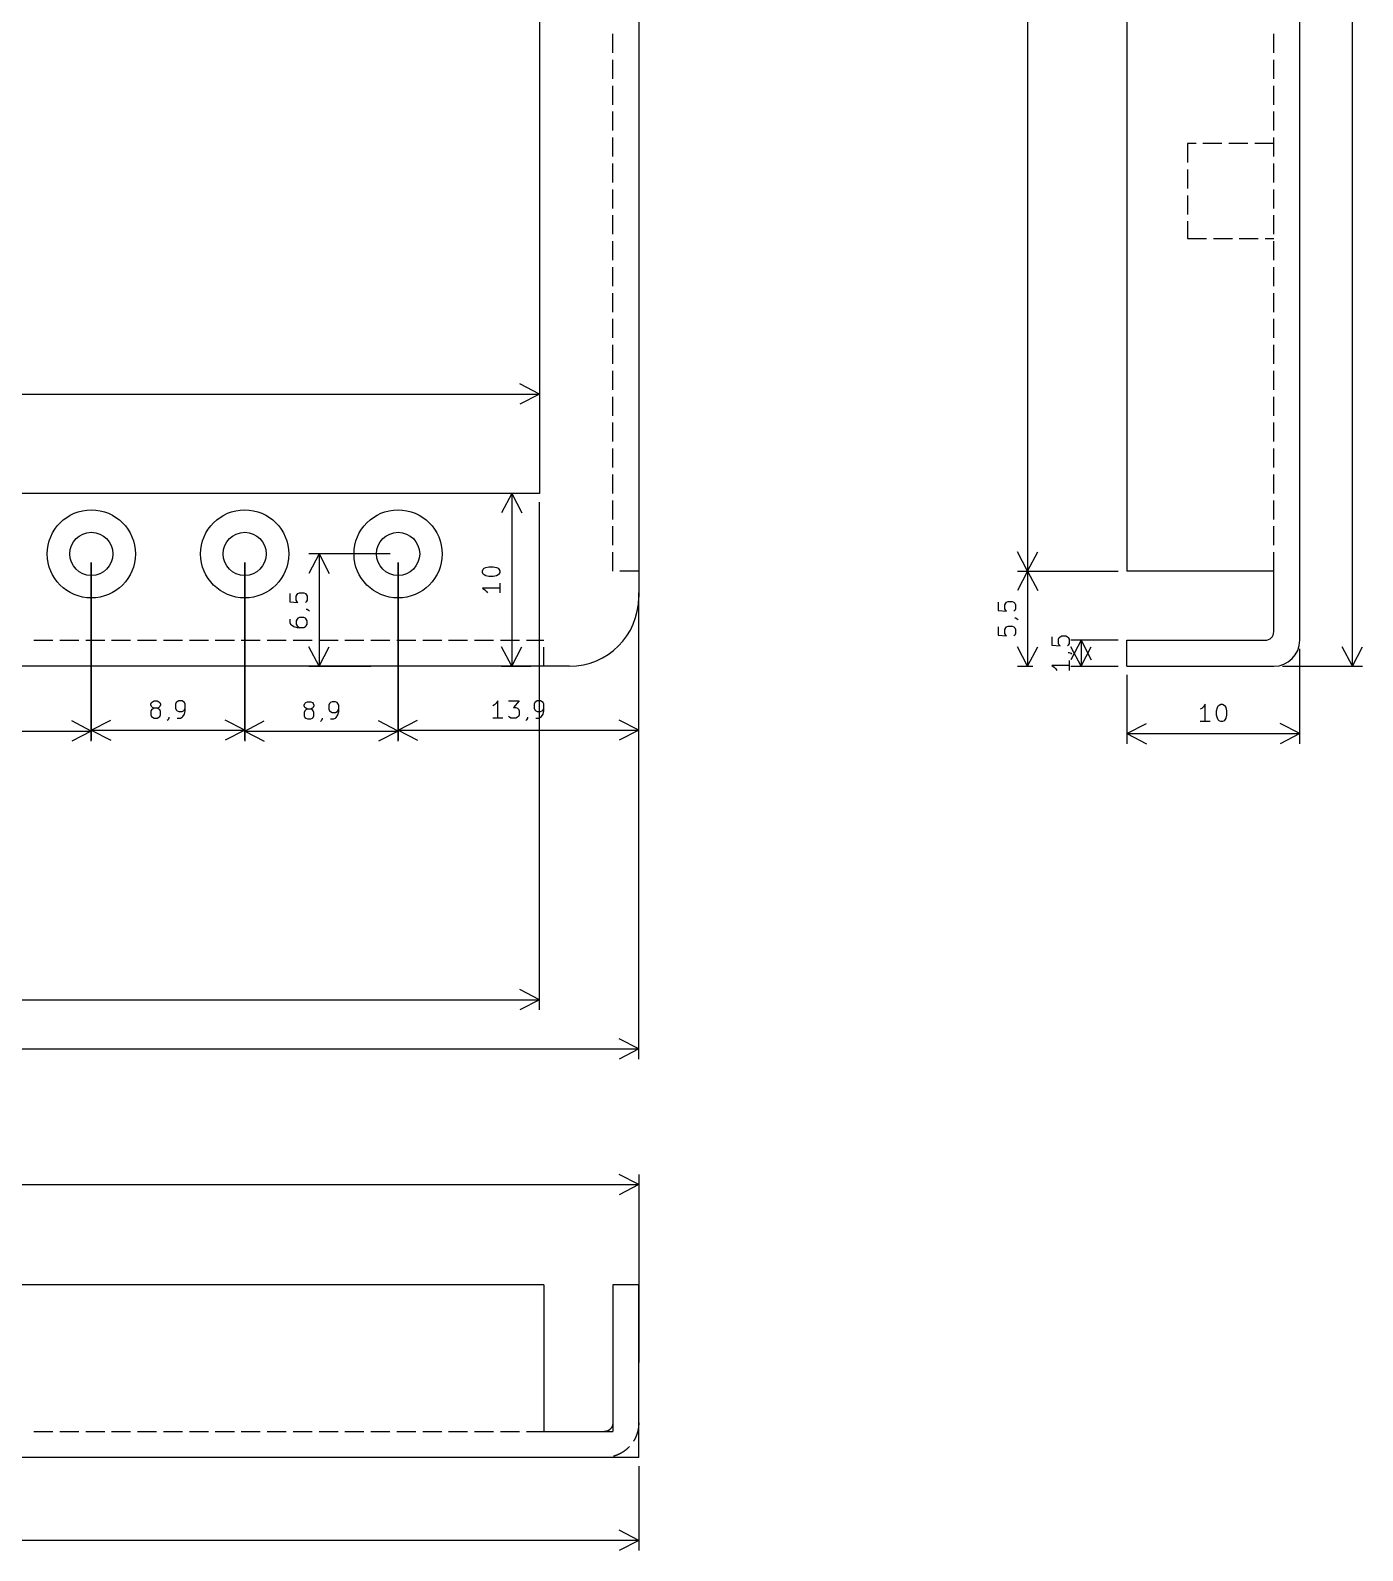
# Model space of a CAD drawing. Extents: x 111 to 500, y -217 to 4.
# Drawn here: x 388.1 to 465.2, y -217.5 to -129.5 of the extents above; entities that cross this region are included whole.
import ezdxf

# ---------------------------------------------------------------- set-up
doc = ezdxf.new("R2010")
doc.units = 0
doc.layers.add('BLACK', color=7, linetype='CONTINUOUS')

msp = doc.modelspace()

# ---------------------------------------------------------------- linework, layer by layer
at = {"layer": 'BLACK', "linetype": 'CONTINUOUS'}
for p, q in [((464.6, -166.3), (464.6, -48.3)), ((461.55, -164.8), (461.55, -49.8)), ((423.3, -52.3), (423.3, -162.3)), ((445.8, -53.8), (445.8, -160.8)), ((451.55, -53.8), (451.55, -160.8)), ((417.55, -58.3), (417.55, -156.3)), ((421.8, -130.8), (421.8, -129.7)), ((460.05, -130.8), (460.05, -129.7)), ((421.8, -132.3), (421.8, -131.2)), ((460.05, -132.3), (460.05, -131.2)), ((421.8, -133.8), (421.8, -132.7)), ((460.05, -133.8), (460.05, -132.7)), ((421.8, -135.3), (421.8, -134.2)), ((460.05, -135.3), (460.05, -134.2)), ((421.8, -136.8), (421.8, -135.7)), ((455.05, -136.05), (455.05, -137.15)), ((455.55, -136.05), (455.05, -136.05)), ((457.05, -136.05), (455.95, -136.05)), ((458.55, -136.05), (457.45, -136.05)), ((460.05, -136.05), (458.95, -136.05)), ((460.05, -136.8), (460.05, -135.7)), ((421.8, -138.3), (421.8, -137.2)), ((460.05, -138.3), (460.05, -137.2)), ((455.05, -137.55), (455.05, -138.65)), ((421.8, -139.8), (421.8, -138.7)), ((460.05, -139.8), (460.05, -138.7)), ((455.05, -139.05), (455.05, -140.15)), ((421.8, -141.3), (421.8, -140.2)), ((455.05, -140.55), (455.05, -141.55)), ((460.05, -141.3), (460.05, -140.2)), ((455.05, -141.55), (456.15, -141.55)), ((456.55, -141.55), (457.65, -141.55)), ((458.05, -141.55), (459.15, -141.55)), ((459.55, -141.55), (460.05, -141.55)), ((421.8, -142.8), (421.8, -141.7)), ((460.05, -142.8), (460.05, -141.7)), ((421.8, -144.3), (421.8, -143.2)), ((460.05, -144.3), (460.05, -143.2)), ((421.8, -145.8), (421.8, -144.7)), ((460.05, -145.8), (460.05, -144.7)), ((421.8, -147.3), (421.8, -146.2)), ((460.05, -147.3), (460.05, -146.2)), ((421.8, -148.8), (421.8, -147.7)), ((460.05, -148.8), (460.05, -147.7)), ((421.8, -150.3), (421.8, -149.2)), ((460.05, -150.3), (460.05, -149.2)), ((417.55, -150.55), (416.423496, -149.963579)), ((417.55, -149.96358), (417.55, -155.8)), ((312.55, -150.55), (417.55, -150.55)), ((417.55, -150.55), (416.423496, -151.136421)), ((421.8, -151.8), (421.8, -150.7)), ((460.05, -151.8), (460.05, -150.7)), ((421.8, -153.3), (421.8, -152.2)), ((460.05, -153.3), (460.05, -152.2)), ((421.8, -154.8), (421.8, -153.7)), ((460.05, -154.8), (460.05, -153.7)), ((421.8, -156.3), (421.8, -155.2)), ((460.05, -156.3), (460.05, -155.2)), ((417.55, -156.3), (312.55, -156.3)), ((415.95, -156.3), (415.363579, -157.426504)), ((417.05, -156.3), (415.36358, -156.3)), ((415.95, -156.3), (415.95, -166.3)), ((415.95, -156.3), (416.536421, -157.426504)), ((417.55, -186.18642), (417.55, -156.8)), ((421.8, -157.8), (421.8, -156.7)), ((460.05, -157.8), (460.05, -156.7)), ((421.8, -159.3), (421.8, -158.2)), ((460.05, -159.3), (460.05, -158.2)), ((404.8, -159.8), (404.213579, -160.926504)), ((408.925, -159.8), (404.21358, -159.8)), ((404.8, -159.8), (404.8, -166.3)), ((404.8, -159.8), (405.386421, -160.926504)), ((421.8, -160.8), (421.8, -159.7)), ((445.8, -160.8), (445.213579, -159.673496)), ((445.8, -160.8), (446.386421, -159.673496)), ((460.05, -160.8), (460.05, -159.7)), ((391.625, -170.63642), (391.625, -160.3)), ((391.625, -160.3), (391.625, -170.58642)), ((400.5, -160.3), (400.5, -170.63642)), ((400.5, -170.58642), (400.5, -160.3)), ((409.375, -170.63642), (409.375, -160.3)), ((409.375, -160.3), (409.375, -170.58642)), ((414.254819, -160.77619), (414.302438, -160.680952)), ((414.254819, -160.871428), (414.254819, -160.77619)), ((414.302438, -160.966666), (414.254819, -160.871428)), ((414.302438, -160.680952), (414.350057, -160.633333)), ((414.350057, -161.014285), (414.302438, -160.966666)), ((414.350057, -160.633333), (414.445295, -160.585714)), ((414.445295, -161.061904), (414.350057, -161.014285)), ((414.445295, -160.585714), (414.635771, -160.538095)), ((414.635771, -160.538095), (414.873866, -160.538095)), ((414.873866, -160.538095), (415.064342, -160.585714)), ((415.064342, -160.585714), (415.15958, -160.633333)), ((415.15958, -161.014285), (415.064342, -161.061904)), ((415.15958, -160.633333), (415.2072, -160.680952)), ((415.2072, -160.966666), (415.15958, -161.014285)), ((415.2072, -160.680952), (415.254819, -160.77619)), ((415.254819, -160.871428), (415.2072, -160.966666)), ((415.254819, -160.77619), (415.254819, -160.871428)), ((423.3, -160.8), (422.2, -160.8)), ((445.8, -160.8), (445.213579, -161.926504)), ((445.21358, -160.8), (451.05, -160.8)), ((445.8, -160.8), (445.8, -166.3)), ((445.8, -160.8), (446.386421, -161.926504)), ((460.05, -160.8), (451.55, -160.8)), ((460.05, -164.3), (460.05, -160.8)), ((415.254819, -161.77619), (414.254819, -161.77619)), ((414.254819, -161.77619), (414.397676, -161.871428)), ((414.397676, -161.871428), (414.492914, -161.966666)), ((414.635771, -161.109523), (414.445295, -161.061904)), ((414.873866, -161.109523), (414.635771, -161.109523)), ((415.064342, -161.061904), (414.873866, -161.109523)), ((415.254819, -161.490476), (415.254819, -162.061904)), ((403.104819, -162.097619), (403.104819, -162.573809)), ((403.104819, -162.573809), (403.581009, -162.621428)), ((403.485771, -162.240476), (403.53339, -162.145238)), ((403.485771, -162.478571), (403.485771, -162.240476)), ((403.53339, -162.573809), (403.485771, -162.478571)), ((403.53339, -162.145238), (403.581009, -162.097619)), ((403.581009, -162.621428), (403.53339, -162.573809)), ((403.581009, -162.097619), (403.676247, -162.05)), ((403.676247, -162.05), (403.914342, -162.05)), ((403.914342, -162.05), (404.00958, -162.097619)), ((404.00958, -162.097619), (404.0572, -162.145238)), ((404.0572, -162.573809), (404.00958, -162.621428)), ((404.0572, -162.145238), (404.104819, -162.240476)), ((404.104819, -162.478571), (404.0572, -162.573809)), ((404.104819, -162.240476), (404.104819, -162.478571)), ((414.492914, -161.966666), (414.540533, -162.061904)), ((423.3, -170.58642), (423.3, -162.05)), ((444.104819, -162.597619), (444.104819, -163.073809)), ((444.485771, -162.740476), (444.53339, -162.645238)), ((444.485771, -162.978571), (444.485771, -162.740476)), ((444.53339, -162.645238), (444.581009, -162.597619)), ((444.581009, -162.597619), (444.676247, -162.55)), ((444.676247, -162.55), (444.914342, -162.55)), ((444.914342, -162.55), (445.00958, -162.597619)), ((445.00958, -162.597619), (445.0572, -162.645238)), ((445.0572, -162.645238), (445.104819, -162.740476)), ((445.104819, -162.740476), (445.104819, -162.978571)), ((403.104819, -163.573809), (403.104819, -163.764285)), ((403.53339, -163.573809), (403.485771, -163.669047)), ((403.581009, -163.52619), (403.53339, -163.573809)), ((403.676247, -163.478571), (403.581009, -163.52619)), ((403.914342, -163.478571), (403.676247, -163.478571)), ((404.00958, -163.52619), (403.914342, -163.478571)), ((404.0572, -163.573809), (404.00958, -163.52619)), ((404.0572, -163.00238), (404.104819, -163.00238)), ((404.104819, -163.669047), (404.0572, -163.573809)), ((404.104819, -163.00238), (404.200057, -163.049999)), ((404.200057, -163.049999), (404.247676, -163.097618)), ((423.3, -189.03642), (423.3, -162.8)), ((444.104819, -163.073809), (444.581009, -163.121428)), ((444.53339, -163.073809), (444.485771, -162.978571)), ((444.581009, -163.121428), (444.53339, -163.073809)), ((445.0572, -163.073809), (445.00958, -163.121428)), ((445.104819, -162.978571), (445.0572, -163.073809)), ((445.0572, -163.50238), (445.104819, -163.50238)), ((445.104819, -163.50238), (445.200057, -163.549999)), ((445.200057, -163.549999), (445.247676, -163.597618)), ((403.104819, -163.764285), (403.152438, -163.859523)), ((403.152438, -163.859523), (403.200057, -163.907142)), ((403.200057, -163.907142), (403.342914, -164.00238)), ((403.342914, -164.00238), (403.53339, -164.049999)), ((403.485771, -163.669047), (403.485771, -163.859523)), ((403.485771, -163.859523), (403.53339, -163.954761)), ((403.53339, -163.954761), (403.581009, -164.00238)), ((403.53339, -164.049999), (403.914342, -164.049999)), ((403.581009, -164.00238), (403.676247, -164.049999)), ((403.914342, -164.049999), (404.00958, -164.00238)), ((404.00958, -164.00238), (404.0572, -163.954761)), ((404.0572, -163.954761), (404.104819, -163.859523)), ((404.104819, -163.859523), (404.104819, -163.669047)), ((444.104819, -164.02619), (444.104819, -164.50238)), ((444.104819, -164.50238), (444.581009, -164.549999)), ((444.485771, -164.169047), (444.53339, -164.073809)), ((444.485771, -164.407142), (444.485771, -164.169047)), ((444.53339, -164.50238), (444.485771, -164.407142)), ((444.53339, -164.073809), (444.581009, -164.02619)), ((444.581009, -164.549999), (444.53339, -164.50238)), ((444.581009, -164.02619), (444.676247, -163.978571)), ((444.676247, -163.978571), (444.914342, -163.978571)), ((444.914342, -163.978571), (445.00958, -164.02619)), ((445.00958, -164.02619), (445.0572, -164.073809)), ((445.0572, -164.50238), (445.00958, -164.549999)), ((445.0572, -164.073809), (445.104819, -164.169047)), ((445.104819, -164.407142), (445.0572, -164.50238)), ((445.104819, -164.169047), (445.104819, -164.407142)), ((388.3, -164.8), (389.4, -164.8)), ((389.8, -164.8), (390.9, -164.8)), ((391.3, -164.8), (392.4, -164.8)), ((392.8, -164.8), (393.9, -164.8)), ((394.3, -164.8), (395.4, -164.8)), ((395.8, -164.8), (396.9, -164.8)), ((397.3, -164.8), (398.4, -164.8)), ((398.8, -164.8), (399.9, -164.8)), ((400.3, -164.8), (401.4, -164.8)), ((401.8, -164.8), (402.9, -164.8)), ((403.3, -164.8), (404.4, -164.8)), ((404.8, -166.3), (404.213579, -165.173496)), ((404.8, -164.8), (405.9, -164.8)), ((404.8, -166.3), (405.386421, -165.173496)), ((406.3, -164.8), (407.4, -164.8)), ((407.8, -164.8), (408.9, -164.8)), ((409.3, -164.8), (410.4, -164.8)), ((410.8, -164.8), (411.9, -164.8)), ((412.3, -164.8), (413.4, -164.8)), ((413.8, -164.8), (414.9, -164.8)), ((415.3, -164.8), (416.4, -164.8)), ((415.95, -166.3), (415.363579, -165.173496)), ((415.95, -166.3), (416.536421, -165.173496)), ((416.8, -164.8), (417.8, -164.8)), ((417.8, -166.3), (417.8, -165.2)), ((445.8, -166.3), (445.213579, -165.173496)), ((445.8, -166.3), (446.386421, -165.173496)), ((447.204819, -164.597619), (447.204819, -165.073809)), ((447.204819, -165.073809), (447.681009, -165.121428)), ((447.585771, -164.740476), (447.63339, -164.645238)), ((447.585771, -164.978571), (447.585771, -164.740476)), ((447.63339, -165.073809), (447.585771, -164.978571)), ((447.63339, -164.645238), (447.681009, -164.597619)), ((447.681009, -165.121428), (447.63339, -165.073809)), ((447.681009, -164.597619), (447.776247, -164.55)), ((447.776247, -164.55), (448.014342, -164.55)), ((448.014342, -164.55), (448.10958, -164.597619)), ((448.10958, -164.597619), (448.1572, -164.645238)), ((448.1572, -165.073809), (448.10958, -165.121428)), ((448.1572, -164.645238), (448.204819, -164.740476)), ((448.204819, -164.978571), (448.1572, -165.073809)), ((448.204819, -164.740476), (448.204819, -164.978571)), ((448.9, -164.8), (448.313579, -165.926504)), ((448.9, -166.3), (448.313579, -165.173496)), ((451.05, -164.8), (448.31358, -164.8)), ((448.9, -164.8), (448.9, -166.3)), ((448.9, -164.8), (449.486421, -165.926504)), ((448.9, -166.3), (449.486421, -165.173496)), ((451.55, -166.3), (451.55, -164.8)), ((451.55, -164.8), (459.55, -164.8)), ((461.55, -170.78642), (461.55, -165.3)), ((464.6, -166.3), (464.013579, -165.173496)), ((464.6, -166.3), (465.186421, -165.173496)), ((448.204819, -166.264285), (447.204819, -166.264285)), ((447.204819, -166.264285), (447.347676, -166.359523)), ((448.1572, -165.50238), (448.204819, -165.50238)), ((448.204819, -165.50238), (448.300057, -165.549999)), ((448.204819, -165.978571), (448.204819, -166.549999)), ((448.300057, -165.549999), (448.347676, -165.597618)), ((419.3, -166.3), (175.3, -166.3)), ((404.21358, -166.3), (407.8, -166.3)), ((415.36358, -166.3), (417.05, -166.3)), ((445.21358, -166.3), (446.1, -166.3)), ((447.347676, -166.359523), (447.442914, -166.454761)), ((447.442914, -166.454761), (447.490533, -166.549999)), ((448.31358, -166.3), (451.05, -166.3)), ((451.55, -166.3), (460.05, -166.3)), ((451.55, -166.8), (451.55, -170.78642)), ((460.55, -166.3), (465.18642, -166.3)), ((395.0625, -168.495295), (395.110119, -168.400057)), ((395.0625, -168.542914), (395.0625, -168.495295)), ((395.110119, -168.638152), (395.0625, -168.542914)), ((395.110119, -168.828628), (395.0625, -168.923866)), ((395.0625, -168.923866), (395.0625, -169.114342)), ((395.110119, -168.400057), (395.157738, -168.352438)), ((395.157738, -168.685771), (395.110119, -168.638152)), ((395.157738, -168.781009), (395.110119, -168.828628)), ((395.157738, -168.352438), (395.252976, -168.304819)), ((395.252976, -168.73339), (395.157738, -168.685771)), ((395.252976, -168.73339), (395.157738, -168.781009)), ((395.252976, -168.304819), (395.443452, -168.304819)), ((395.443452, -168.73339), (395.252976, -168.73339)), ((395.443452, -168.304819), (395.53869, -168.352438)), ((395.53869, -168.685771), (395.443452, -168.73339)), ((395.53869, -168.781009), (395.443452, -168.73339)), ((395.53869, -168.352438), (395.586309, -168.400057)), ((395.586309, -168.638152), (395.53869, -168.685771)), ((395.586309, -168.828628), (395.53869, -168.781009)), ((395.586309, -168.400057), (395.633928, -168.495295)), ((395.633928, -168.542914), (395.586309, -168.638152)), ((395.633928, -168.923866), (395.586309, -168.828628)), ((395.633928, -168.495295), (395.633928, -168.542914)), ((395.633928, -169.114342), (395.633928, -168.923866)), ((396.53869, -168.400057), (396.491071, -168.495295)), ((396.491071, -168.495295), (396.491071, -168.73339)), ((396.491071, -168.73339), (396.53869, -168.828628)), ((396.586309, -168.352438), (396.53869, -168.400057)), ((396.53869, -168.828628), (396.586309, -168.876247)), ((396.681547, -168.304819), (396.586309, -168.352438)), ((396.586309, -168.876247), (396.681547, -168.923866)), ((396.872023, -168.304819), (396.681547, -168.304819)), ((396.681547, -168.923866), (396.872023, -168.923866)), ((396.967261, -168.352438), (396.872023, -168.304819)), ((396.872023, -168.923866), (396.967261, -168.876247)), ((397.01488, -168.400057), (396.967261, -168.352438)), ((396.967261, -168.876247), (397.01488, -168.828628)), ((397.062499, -168.495295), (397.01488, -168.400057)), ((397.01488, -168.828628), (397.062499, -168.73339)), ((397.01488, -169.066723), (397.062499, -168.876247)), ((397.062499, -168.876247), (397.062499, -168.495295)), ((403.9375, -168.545295), (403.985119, -168.450057)), ((403.9375, -168.592914), (403.9375, -168.545295)), ((403.985119, -168.688152), (403.9375, -168.592914)), ((403.985119, -168.878628), (403.9375, -168.973866)), ((403.985119, -168.450057), (404.032738, -168.402438)), ((404.032738, -168.735771), (403.985119, -168.688152)), ((404.032738, -168.831009), (403.985119, -168.878628)), ((404.032738, -168.402438), (404.127976, -168.354819)), ((404.127976, -168.78339), (404.032738, -168.735771)), ((404.127976, -168.78339), (404.032738, -168.831009)), ((404.127976, -168.354819), (404.318452, -168.354819)), ((404.318452, -168.78339), (404.127976, -168.78339)), ((404.318452, -168.354819), (404.41369, -168.402438)), ((404.41369, -168.735771), (404.318452, -168.78339)), ((404.41369, -168.831009), (404.318452, -168.78339)), ((404.41369, -168.402438), (404.461309, -168.450057)), ((404.461309, -168.688152), (404.41369, -168.735771)), ((404.461309, -168.878628), (404.41369, -168.831009)), ((404.461309, -168.450057), (404.508928, -168.545295)), ((404.508928, -168.592914), (404.461309, -168.688152)), ((404.508928, -168.973866), (404.461309, -168.878628)), ((404.508928, -168.545295), (404.508928, -168.592914)), ((405.41369, -168.450057), (405.366071, -168.545295)), ((405.366071, -168.545295), (405.366071, -168.78339)), ((405.366071, -168.78339), (405.41369, -168.878628)), ((405.461309, -168.402438), (405.41369, -168.450057)), ((405.41369, -168.878628), (405.461309, -168.926247)), ((405.556547, -168.354819), (405.461309, -168.402438)), ((405.461309, -168.926247), (405.556547, -168.973866)), ((405.747023, -168.354819), (405.556547, -168.354819)), ((405.842261, -168.402438), (405.747023, -168.354819)), ((405.747023, -168.973866), (405.842261, -168.926247)), ((405.88988, -168.450057), (405.842261, -168.402438)), ((405.842261, -168.926247), (405.88988, -168.878628)), ((405.937499, -168.545295), (405.88988, -168.450057)), ((405.88988, -168.878628), (405.937499, -168.78339)), ((405.88988, -169.116723), (405.937499, -168.926247)), ((405.937499, -168.926247), (405.937499, -168.545295)), ((414.956548, -168.542914), (414.86131, -168.590533)), ((415.051786, -168.447676), (414.956548, -168.542914)), ((415.147024, -168.304819), (415.051786, -168.447676)), ((415.147024, -169.304819), (415.147024, -168.304819)), ((415.766072, -168.304819), (416.385119, -168.304819)), ((416.385119, -168.304819), (416.051786, -168.685771)), ((416.051786, -168.685771), (416.194643, -168.685771)), ((416.194643, -168.685771), (416.289881, -168.73339)), ((416.289881, -168.73339), (416.3375, -168.781009)), ((416.3375, -168.781009), (416.385119, -168.876247)), ((416.385119, -168.876247), (416.385119, -169.114342)), ((417.289881, -168.400057), (417.242262, -168.495295)), ((417.242262, -168.495295), (417.242262, -168.73339)), ((417.242262, -168.73339), (417.289881, -168.828628)), ((417.3375, -168.352438), (417.289881, -168.400057)), ((417.289881, -168.828628), (417.3375, -168.876247)), ((417.432738, -168.304819), (417.3375, -168.352438)), ((417.3375, -168.876247), (417.432738, -168.923866)), ((417.623214, -168.304819), (417.432738, -168.304819)), ((417.432738, -168.923866), (417.623214, -168.923866)), ((417.718452, -168.352438), (417.623214, -168.304819)), ((417.623214, -168.923866), (417.718452, -168.876247)), ((417.766071, -168.400057), (417.718452, -168.352438)), ((417.718452, -168.876247), (417.766071, -168.828628)), ((417.81369, -168.495295), (417.766071, -168.400057)), ((417.766071, -168.828628), (417.81369, -168.73339)), ((417.766071, -169.066723), (417.81369, -168.876247)), ((417.81369, -168.876247), (417.81369, -168.495295)), ((455.883333, -168.742914), (455.788095, -168.790533)), ((455.978571, -168.647676), (455.883333, -168.742914)), ((456.073809, -168.504819), (455.978571, -168.647676)), ((456.073809, -169.504819), (456.073809, -168.504819)), ((456.740476, -168.885771), (456.788095, -168.695295)), ((456.740476, -169.123866), (456.740476, -168.885771)), ((456.788095, -168.695295), (456.835714, -168.600057)), ((456.835714, -168.600057), (456.883333, -168.552438)), ((456.883333, -168.552438), (456.978571, -168.504819)), ((456.978571, -168.504819), (457.073809, -168.504819)), ((457.073809, -168.504819), (457.169047, -168.552438)), ((457.169047, -168.552438), (457.216666, -168.600057)), ((457.216666, -168.600057), (457.264285, -168.695295)), ((457.264285, -168.695295), (457.311904, -168.885771)), ((457.311904, -168.885771), (457.311904, -169.123866)), ((391.625, -170.05), (390.498496, -169.463579)), ((391.625, -170), (392.751504, -169.413579)), ((395.0625, -169.114342), (395.110119, -169.20958)), ((395.110119, -169.20958), (395.157738, -169.2572)), ((395.157738, -169.2572), (395.252976, -169.304819)), ((395.252976, -169.304819), (395.443452, -169.304819)), ((395.443452, -169.304819), (395.53869, -169.2572)), ((395.53869, -169.2572), (395.586309, -169.20958)), ((395.586309, -169.20958), (395.633928, -169.114342)), ((396.0625, -169.400057), (396.014881, -169.447676)), ((396.110119, -169.304819), (396.0625, -169.400057)), ((396.110119, -169.2572), (396.110119, -169.304819)), ((396.586309, -169.304819), (396.776785, -169.304819)), ((396.776785, -169.304819), (396.872023, -169.2572)), ((396.872023, -169.2572), (396.919642, -169.20958)), ((396.919642, -169.20958), (397.01488, -169.066723)), ((400.5, -170), (399.373496, -169.413579)), ((400.5, -170.05), (401.626504, -169.463579)), ((403.9375, -168.973866), (403.9375, -169.164342)), ((403.9375, -169.164342), (403.985119, -169.25958)), ((403.985119, -169.25958), (404.032738, -169.3072)), ((404.032738, -169.3072), (404.127976, -169.354819)), ((404.127976, -169.354819), (404.318452, -169.354819)), ((404.318452, -169.354819), (404.41369, -169.3072)), ((404.41369, -169.3072), (404.461309, -169.25958)), ((404.461309, -169.25958), (404.508928, -169.164342)), ((404.508928, -169.164342), (404.508928, -168.973866)), ((404.9375, -169.450057), (404.889881, -169.497676)), ((404.985119, -169.354819), (404.9375, -169.450057)), ((404.985119, -169.3072), (404.985119, -169.354819)), ((405.461309, -169.354819), (405.651785, -169.354819)), ((405.556547, -168.973866), (405.747023, -168.973866)), ((405.651785, -169.354819), (405.747023, -169.3072)), ((405.747023, -169.3072), (405.794642, -169.25958)), ((405.794642, -169.25958), (405.88988, -169.116723)), ((409.375, -170.05), (408.248496, -169.463579)), ((409.375, -170), (410.501504, -169.413579)), ((415.432738, -169.304819), (414.86131, -169.304819)), ((415.813691, -169.2572), (415.766072, -169.20958)), ((415.908929, -169.304819), (415.813691, -169.2572)), ((416.194643, -169.304819), (415.908929, -169.304819)), ((416.289881, -169.2572), (416.194643, -169.304819)), ((416.3375, -169.20958), (416.289881, -169.2572)), ((416.385119, -169.114342), (416.3375, -169.20958)), ((416.813691, -169.400057), (416.766072, -169.447676)), ((416.86131, -169.304819), (416.813691, -169.400057)), ((416.86131, -169.2572), (416.86131, -169.304819)), ((417.3375, -169.304819), (417.527976, -169.304819)), ((417.527976, -169.304819), (417.623214, -169.2572)), ((417.623214, -169.2572), (417.670833, -169.20958)), ((417.670833, -169.20958), (417.766071, -169.066723)), ((423.3, -170), (422.173496, -169.413579)), ((451.55, -170.2), (452.676504, -169.613579)), ((456.359523, -169.504819), (455.788095, -169.504819)), ((456.788095, -169.314342), (456.740476, -169.123866)), ((456.835714, -169.40958), (456.788095, -169.314342)), ((456.883333, -169.4572), (456.835714, -169.40958)), ((456.978571, -169.504819), (456.883333, -169.4572)), ((457.073809, -169.504819), (456.978571, -169.504819)), ((457.169047, -169.4572), (457.073809, -169.504819)), ((457.216666, -169.40958), (457.169047, -169.4572)), ((457.264285, -169.314342), (457.216666, -169.40958)), ((457.311904, -169.123866), (457.264285, -169.314342)), ((461.55, -170.2), (460.423496, -169.613579)), ((373.875, -170.05), (391.625, -170.05)), ((391.625, -170.05), (390.498496, -170.636421)), ((391.625, -170), (400.5, -170)), ((391.625, -170), (392.751504, -170.586421)), ((400.5, -170), (399.373496, -170.586421)), ((400.5, -170.05), (409.375, -170.05)), ((400.5, -170.05), (401.626504, -170.636421)), ((409.375, -170.05), (408.248496, -170.636421)), ((409.375, -170), (423.3, -170)), ((409.375, -170), (410.501504, -170.586421)), ((423.3, -170), (422.173496, -170.586421)), ((451.55, -170.2), (461.55, -170.2)), ((451.55, -170.2), (452.676504, -170.786421)), ((461.55, -170.2), (460.423496, -170.786421)), ((171.3, -185.6), (417.55, -185.6)), ((417.55, -185.6), (416.423496, -185.013579)), ((417.55, -185.6), (416.423496, -186.186421)), ((423.3, -188.45), (422.173496, -187.863579)), ((171.3, -188.45), (423.3, -188.45)), ((423.3, -188.45), (422.173496, -189.036421)), ((423.3, -196.3), (422.173496, -195.713579)), ((423.3, -195.71358), (423.3, -206.6)), ((297.3, -196.3), (423.3, -196.3)), ((423.3, -196.3), (422.173496, -196.886421)), ((417.8, -202.1), (176.8, -202.1)), ((417.8, -202.1), (417.8, -210.6)), ((423.3, -202.1), (421.8, -202.1)), ((421.8, -202.1), (421.8, -210.6)), ((423.3, -212.1), (423.3, -202.1)), ((421.763547, -210.287333), (421.761894, -210.291372)), ((421.765165, -210.28328), (421.763547, -210.287333)), ((421.766748, -210.279213), (421.765165, -210.28328)), ((421.768295, -210.275132), (421.766748, -210.279213)), ((421.769806, -210.271038), (421.768295, -210.275132)), ((421.771282, -210.266931), (421.769806, -210.271038)), ((421.772721, -210.262811), (421.771282, -210.266931)), ((421.774125, -210.258679), (421.772721, -210.262811)), ((421.775492, -210.254535), (421.774125, -210.258679)), ((421.776824, -210.250378), (421.775492, -210.254535)), ((421.778119, -210.246211), (421.776824, -210.250378)), ((421.779377, -210.242032), (421.778119, -210.246211)), ((421.780599, -210.237842), (421.779377, -210.242032)), ((421.781785, -210.233642), (421.780599, -210.237842)), ((421.782934, -210.229432), (421.781785, -210.233642)), ((421.784046, -210.225212), (421.782934, -210.229432)), ((421.785121, -210.220982), (421.784046, -210.225212)), ((421.786159, -210.216743), (421.785121, -210.220982)), ((421.78716, -210.212495), (421.786159, -210.216743)), ((421.788124, -210.208239), (421.78716, -210.212495)), ((421.789051, -210.203974), (421.788124, -210.208239)), ((421.78994, -210.199702), (421.789051, -210.203974)), ((421.790793, -210.195422), (421.78994, -210.199702)), ((421.791608, -210.191134), (421.790793, -210.195422)), ((421.792385, -210.18684), (421.791608, -210.191134)), ((421.793125, -210.182539), (421.792385, -210.18684)), ((421.793827, -210.178232), (421.793125, -210.182539)), ((421.794492, -210.173918), (421.793827, -210.178232)), ((421.795119, -210.169599), (421.794492, -210.173918)), ((421.795709, -210.165275), (421.795119, -210.169599)), ((421.79626, -210.160946), (421.795709, -210.165275)), ((421.796774, -210.156612), (421.79626, -210.160946)), ((421.79725, -210.152274), (421.796774, -210.156612)), ((421.797688, -210.147932), (421.79725, -210.152274)), ((421.798088, -210.143586), (421.797688, -210.147932)), ((421.798451, -210.139237), (421.798088, -210.143586)), ((421.798775, -210.134885), (421.798451, -210.139237)), ((421.799061, -210.13053), (421.798775, -210.134885)), ((421.799309, -210.126173), (421.799061, -210.13053)), ((421.79952, -210.121814), (421.799309, -210.126173)), ((421.799692, -210.117453), (421.79952, -210.121814)), ((421.799826, -210.113091), (421.799692, -210.117453)), ((421.799922, -210.108728), (421.799826, -210.113091)), ((421.79998, -210.104364), (421.799922, -210.108728)), ((421.8, -210.1), (421.79998, -210.104364)), ((423.292398, -210.274303), (423.290802, -210.291682)), ((423.293843, -210.256911), (423.292398, -210.274303)), ((423.295135, -210.239506), (423.293843, -210.256911)), ((423.296276, -210.222091), (423.295135, -210.239506)), ((423.297264, -210.204667), (423.296276, -210.222091)), ((423.298101, -210.187235), (423.297264, -210.204667)), ((423.298785, -210.169796), (423.298101, -210.187235)), ((423.299317, -210.152351), (423.298785, -210.169796)), ((423.299697, -210.134903), (423.299317, -210.152351)), ((423.299925, -210.117452), (423.299697, -210.134903)), ((423.3, -210.1), (423.299925, -210.117452)), ((388.3, -210.6), (389.4, -210.6)), ((389.8, -210.6), (390.9, -210.6)), ((391.3, -210.6), (392.4, -210.6)), ((392.8, -210.6), (393.9, -210.6)), ((394.3, -210.6), (395.4, -210.6)), ((395.8, -210.6), (396.9, -210.6)), ((397.3, -210.6), (398.4, -210.6)), ((398.8, -210.6), (399.9, -210.6)), ((400.3, -210.6), (401.4, -210.6)), ((401.8, -210.6), (402.9, -210.6)), ((403.3, -210.6), (404.4, -210.6)), ((404.8, -210.6), (405.9, -210.6)), ((406.3, -210.6), (407.4, -210.6)), ((407.8, -210.6), (408.9, -210.6)), ((409.3, -210.6), (410.4, -210.6)), ((410.8, -210.6), (411.9, -210.6)), ((412.3, -210.6), (413.4, -210.6)), ((413.8, -210.6), (414.9, -210.6)), ((415.3, -210.6), (416.4, -210.6)), ((416.8, -210.6), (417.8, -210.6)), ((417.8, -210.6), (421.8, -210.6)), ((421.304164, -210.599982), (421.3, -210.6)), ((421.308528, -210.599926), (421.304164, -210.599982)), ((421.312891, -210.599831), (421.308528, -210.599926)), ((421.317253, -210.599699), (421.312891, -210.599831)), ((421.321614, -210.599528), (421.317253, -210.599699)), ((421.325973, -210.59932), (421.321614, -210.599528)), ((421.330331, -210.599073), (421.325973, -210.59932)), ((421.334685, -210.598789), (421.330331, -210.599073)), ((421.339038, -210.598466), (421.334685, -210.598789)), ((421.343387, -210.598106), (421.339038, -210.598466)), ((421.347733, -210.597707), (421.343387, -210.598106)), ((421.352075, -210.597271), (421.347733, -210.597707)), ((421.356414, -210.596797), (421.352075, -210.597271)), ((421.360748, -210.596285), (421.356414, -210.596797)), ((421.365077, -210.595735), (421.360748, -210.596285)), ((421.369401, -210.595147), (421.365077, -210.595735)), ((421.373721, -210.594522), (421.369401, -210.595147)), ((421.378034, -210.593859), (421.373721, -210.594522)), ((421.382342, -210.593158), (421.378034, -210.593859)), ((421.386643, -210.59242), (421.382342, -210.593158)), ((421.390938, -210.591644), (421.386643, -210.59242)), ((421.395225, -210.590831), (421.390938, -210.591644)), ((421.399506, -210.58998), (421.395225, -210.590831)), ((421.403779, -210.589092), (421.399506, -210.58998)), ((421.408044, -210.588167), (421.403779, -210.589092)), ((421.412301, -210.587205), (421.408044, -210.588167)), ((421.416549, -210.586206), (421.412301, -210.587205)), ((421.420788, -210.585169), (421.416549, -210.586206)), ((421.425018, -210.584096), (421.420788, -210.585169)), ((421.429239, -210.582985), (421.425018, -210.584096)), ((421.43345, -210.581838), (421.429239, -210.582985)), ((421.43765, -210.580655), (421.43345, -210.581838)), ((421.44184, -210.579434), (421.43765, -210.580655)), ((421.446019, -210.578177), (421.44184, -210.579434)), ((421.450188, -210.576884), (421.446019, -210.578177)), ((421.454344, -210.575554), (421.450188, -210.576884)), ((421.458489, -210.574188), (421.454344, -210.575554)), ((421.462622, -210.572786), (421.458489, -210.574188)), ((421.466743, -210.571348), (421.462622, -210.572786)), ((421.47085, -210.569874), (421.466743, -210.571348)), ((421.474945, -210.568365), (421.47085, -210.569874)), ((421.479026, -210.566819), (421.474945, -210.568365)), ((421.483094, -210.565238), (421.479026, -210.566819)), ((421.487148, -210.563622), (421.483094, -210.565238)), ((421.491188, -210.56197), (421.487148, -210.563622)), ((421.495213, -210.560284), (421.491188, -210.56197)), ((421.499223, -210.558562), (421.495213, -210.560284)), ((421.503218, -210.556805), (421.499223, -210.558562)), ((421.507197, -210.555013), (421.503218, -210.556805)), ((421.511161, -210.553187), (421.507197, -210.555013)), ((421.515108, -210.551326), (421.511161, -210.553187)), ((421.51904, -210.549431), (421.515108, -210.551326)), ((421.522954, -210.547501), (421.51904, -210.549431)), ((421.526852, -210.545538), (421.522954, -210.547501)), ((421.530732, -210.54354), (421.526852, -210.545538)), ((421.534594, -210.541509), (421.530732, -210.54354)), ((421.538439, -210.539444), (421.534594, -210.541509)), ((421.542266, -210.537346), (421.538439, -210.539444)), ((421.546074, -210.535214), (421.542266, -210.537346)), ((421.549863, -210.533049), (421.546074, -210.535214)), ((421.553634, -210.530851), (421.549863, -210.533049)), ((421.557385, -210.528621), (421.553634, -210.530851)), ((421.561116, -210.526358), (421.557385, -210.528621)), ((421.564828, -210.524062), (421.561116, -210.526358)), ((421.568519, -210.521734), (421.564828, -210.524062)), ((421.57219, -210.519374), (421.568519, -210.521734)), ((421.57584, -210.516981), (421.57219, -210.519374)), ((421.579469, -210.514558), (421.57584, -210.516981)), ((421.583077, -210.512102), (421.579469, -210.514558)), ((421.586664, -210.509615), (421.583077, -210.512102)), ((421.590228, -210.507097), (421.586664, -210.509615)), ((421.593771, -210.504548), (421.590228, -210.507097)), ((421.59729, -210.501968), (421.593771, -210.504548)), ((421.600788, -210.499358), (421.59729, -210.501968)), ((421.604262, -210.496717), (421.600788, -210.499358)), ((421.607714, -210.494046), (421.604262, -210.496717)), ((421.611141, -210.491345), (421.607714, -210.494046)), ((421.614545, -210.488614), (421.611141, -210.491345)), ((421.617926, -210.485853), (421.614545, -210.488614)), ((421.621281, -210.483063), (421.617926, -210.485853)), ((421.624613, -210.480244), (421.621281, -210.483063)), ((421.62792, -210.477396), (421.624613, -210.480244)), ((421.631201, -210.474519), (421.62792, -210.477396)), ((421.634458, -210.471614), (421.631201, -210.474519)), ((421.637689, -210.46868), (421.634458, -210.471614)), ((421.640894, -210.465718), (421.637689, -210.46868)), ((421.644074, -210.462729), (421.640894, -210.465718)), ((421.647227, -210.459711), (421.644074, -210.462729)), ((421.650353, -210.456667), (421.647227, -210.459711)), ((421.653453, -210.453595), (421.650353, -210.456667)), ((421.656526, -210.450496), (421.653453, -210.453595)), ((421.659572, -210.447371), (421.656526, -210.450496)), ((421.662591, -210.444219), (421.659572, -210.447371)), ((421.665582, -210.441041), (421.662591, -210.444219)), ((421.668545, -210.437836), (421.665582, -210.441041)), ((421.67148, -210.434607), (421.668545, -210.437836)), ((421.674386, -210.431351), (421.67148, -210.434607)), ((421.677265, -210.428071), (421.674386, -210.431351)), ((421.680114, -210.424765), (421.677265, -210.428071)), ((421.682935, -210.421435), (421.680114, -210.424765)), ((421.685726, -210.41808), (421.682935, -210.421435)), ((421.688488, -210.414701), (421.685726, -210.41808)), ((421.69122, -210.411298), (421.688488, -210.414701)), ((421.693923, -210.407871), (421.69122, -210.411298)), ((421.696595, -210.404421), (421.693923, -210.407871)), ((421.699237, -210.400948), (421.696595, -210.404421)), ((421.701849, -210.397451), (421.699237, -210.400948)), ((421.704431, -210.393932), (421.701849, -210.397451)), ((421.706981, -210.390391), (421.704431, -210.393932)), ((421.709501, -210.386827), (421.706981, -210.390391)), ((421.711989, -210.383242), (421.709501, -210.386827)), ((421.714446, -210.379635), (421.711989, -210.383242)), ((421.716871, -210.376007), (421.714446, -210.379635)), ((421.719265, -210.372358), (421.716871, -210.376007)), ((421.721626, -210.368688), (421.719265, -210.372358)), ((421.723956, -210.364997), (421.721626, -210.368688)), ((421.726253, -210.361287), (421.723956, -210.364997)), ((421.728518, -210.357556), (421.726253, -210.361287)), ((421.73075, -210.353806), (421.728518, -210.357556)), ((421.732949, -210.350037), (421.73075, -210.353806)), ((421.735116, -210.346248), (421.732949, -210.350037)), ((421.737249, -210.342441), (421.735116, -210.346248)), ((421.739349, -210.338615), (421.737249, -210.342441)), ((421.741415, -210.334771), (421.739349, -210.338615)), ((421.743448, -210.330909), (421.741415, -210.334771)), ((421.745447, -210.32703), (421.743448, -210.330909)), ((421.747412, -210.323133), (421.745447, -210.32703)), ((421.749343, -210.319219), (421.747412, -210.323133)), ((421.75124, -210.315289), (421.749343, -210.319219)), ((421.753102, -210.311342), (421.75124, -210.315289)), ((421.75493, -210.307379), (421.753102, -210.311342)), ((421.756723, -210.3034), (421.75493, -210.307379)), ((421.758482, -210.299406), (421.756723, -210.3034)), ((421.760205, -210.295397), (421.758482, -210.299406)), ((421.761894, -210.291372), (421.760205, -210.295397)), ((423.005347, -211.14496), (423.005087, -211.145384)), ((423.0144, -211.130039), (423.005347, -211.14496)), ((423.023323, -211.11504), (423.0144, -211.130039)), ((423.032114, -211.099963), (423.023323, -211.11504)), ((423.040774, -211.084811), (423.032114, -211.099963)), ((423.0493, -211.069583), (423.040774, -211.084811)), ((423.057694, -211.054282), (423.0493, -211.069583)), ((423.065954, -211.038908), (423.057694, -211.054282)), ((423.074079, -211.023462), (423.065954, -211.038908)), ((423.082069, -211.007946), (423.074079, -211.023462)), ((423.089924, -210.992362), (423.082069, -211.007946)), ((423.097642, -210.976709), (423.089924, -210.992362)), ((423.105223, -210.960989), (423.097642, -210.976709)), ((423.112667, -210.945204), (423.105223, -210.960989)), ((423.119973, -210.929354), (423.112667, -210.945204)), ((423.12714, -210.913441), (423.119973, -210.929354)), ((423.134168, -210.897467), (423.12714, -210.913441)), ((423.141057, -210.881431), (423.134168, -210.897467)), ((423.147805, -210.865336), (423.141057, -210.881431)), ((423.154412, -210.849183), (423.147805, -210.865336)), ((423.160879, -210.832973), (423.154412, -210.849183)), ((423.167203, -210.816707), (423.160879, -210.832973)), ((423.173386, -210.800386), (423.167203, -210.816707)), ((423.179425, -210.784012), (423.173386, -210.800386)), ((423.185322, -210.767586), (423.179425, -210.784012)), ((423.191075, -210.751109), (423.185322, -210.767586)), ((423.196684, -210.734583), (423.191075, -210.751109)), ((423.202149, -210.718008), (423.196684, -210.734583)), ((423.207469, -210.701386), (423.202149, -210.718008)), ((423.212643, -210.684719), (423.207469, -210.701386)), ((423.217672, -210.668006), (423.212643, -210.684719)), ((423.222555, -210.651251), (423.217672, -210.668006)), ((423.227291, -210.634454), (423.222555, -210.651251)), ((423.231881, -210.617616), (423.227291, -210.634454)), ((423.236324, -210.600738), (423.231881, -210.617616)), ((423.240619, -210.583823), (423.236324, -210.600738)), ((423.244766, -210.56687), (423.240619, -210.583823)), ((423.248765, -210.549882), (423.244766, -210.56687)), ((423.252616, -210.53286), (423.248765, -210.549882)), ((423.256318, -210.515805), (423.252616, -210.53286)), ((423.259871, -210.498718), (423.256318, -210.515805)), ((423.263275, -210.481601), (423.259871, -210.498718)), ((423.26653, -210.464455), (423.263275, -210.481601)), ((423.269634, -210.447281), (423.26653, -210.464455)), ((423.272589, -210.43008), (423.269634, -210.447281)), ((423.275394, -210.412855), (423.272589, -210.43008)), ((423.278048, -210.395605), (423.275394, -210.412855)), ((423.280551, -210.378333), (423.278048, -210.395605)), ((423.282904, -210.36104), (423.280551, -210.378333)), ((423.285105, -210.343727), (423.282904, -210.36104)), ((423.287156, -210.326396), (423.285105, -210.343727)), ((423.289055, -210.309047), (423.287156, -210.326396)), ((423.290802, -210.291682), (423.289055, -210.309047)), ((421.835521, -212.026995), (421.835042, -212.027128)), ((421.852316, -212.022249), (421.835521, -212.026995)), ((421.869069, -212.017357), (421.852316, -212.022249)), ((421.885778, -212.012319), (421.869069, -212.017357)), ((421.902443, -212.007135), (421.885778, -212.012319)), ((421.919062, -212.001806), (421.902443, -212.007135)), ((421.935634, -211.996332), (421.919062, -212.001806)), ((421.952157, -211.990714), (421.935634, -211.996332)), ((421.968631, -211.984952), (421.952157, -211.990714)), ((421.985053, -211.979046), (421.968631, -211.984952)), ((422.001424, -211.972997), (421.985053, -211.979046)), ((422.017741, -211.966806), (422.001424, -211.972997)), ((422.034004, -211.960472), (422.017741, -211.966806)), ((422.05021, -211.953997), (422.034004, -211.960472)), ((422.06636, -211.947381), (422.05021, -211.953997)), ((422.082451, -211.940624), (422.06636, -211.947381)), ((422.098483, -211.933726), (422.082451, -211.940624)), ((422.114453, -211.926689), (422.098483, -211.933726)), ((422.130362, -211.919513), (422.114453, -211.926689)), ((422.146208, -211.912199), (422.130362, -211.919513)), ((422.161989, -211.904746), (422.146208, -211.912199)), ((422.177704, -211.897156), (422.161989, -211.904746)), ((422.193353, -211.889429), (422.177704, -211.897156)), ((422.208934, -211.881566), (422.193353, -211.889429)), ((422.224445, -211.873567), (422.208934, -211.881566)), ((422.239886, -211.865433), (422.224445, -211.873567)), ((422.255256, -211.857165), (422.239886, -211.865433)), ((422.270552, -211.848763), (422.255256, -211.857165)), ((422.285775, -211.840228), (422.270552, -211.848763)), ((422.300923, -211.83156), (422.285775, -211.840228)), ((422.315994, -211.82276), (422.300923, -211.83156)), ((422.330989, -211.813829), (422.315994, -211.82276)), ((422.345904, -211.804768), (422.330989, -211.813829)), ((422.36074, -211.795577), (422.345904, -211.804768)), ((422.375496, -211.786257), (422.36074, -211.795577)), ((422.390169, -211.776808), (422.375496, -211.786257)), ((422.404759, -211.767232), (422.390169, -211.776808)), ((422.419266, -211.757528), (422.404759, -211.767232)), ((422.433687, -211.747699), (422.419266, -211.757528)), ((422.448021, -211.737744), (422.433687, -211.747699)), ((422.462268, -211.727664), (422.448021, -211.737744)), ((422.476427, -211.71746), (422.462268, -211.727664)), ((422.490496, -211.707133), (422.476427, -211.71746)), ((422.504475, -211.696684), (422.490496, -211.707133)), ((422.518362, -211.686113), (422.504475, -211.696684)), ((422.532156, -211.675422), (422.518362, -211.686113)), ((422.545856, -211.66461), (422.532156, -211.675422)), ((422.559461, -211.65368), (422.545856, -211.66461)), ((422.572971, -211.642631), (422.559461, -211.65368)), ((422.586383, -211.631464), (422.572971, -211.642631)), ((422.599698, -211.620181), (422.586383, -211.631464)), ((422.612913, -211.608782), (422.599698, -211.620181)), ((422.626029, -211.597268), (422.612913, -211.608782)), ((422.639043, -211.585641), (422.626029, -211.597268)), ((422.651956, -211.5739), (422.639043, -211.585641)), ((422.664766, -211.562047), (422.651956, -211.5739)), ((422.677471, -211.550082), (422.664766, -211.562047)), ((422.690072, -211.538007), (422.677471, -211.550082)), ((422.702567, -211.525823), (422.690072, -211.538007)), ((422.714956, -211.51353), (422.702567, -211.525823)), ((422.727236, -211.501129), (422.714956, -211.51353)), ((422.739408, -211.488622), (422.727236, -211.501129)), ((422.75147, -211.476009), (422.739408, -211.488622)), ((422.763422, -211.463291), (422.75147, -211.476009)), ((423.3, -212.1), (171.3, -212.1)), ((421.302016, -212.099999), (421.3, -212.1)), ((421.319468, -212.099906), (421.302016, -212.099999)), ((421.336919, -212.099661), (421.319468, -212.099906)), ((421.354367, -212.099264), (421.336919, -212.099661)), ((421.371811, -212.098714), (421.354367, -212.099264)), ((421.389249, -212.098012), (421.371811, -212.098714)), ((421.40668, -212.097158), (421.389249, -212.098012)), ((421.424104, -212.096152), (421.40668, -212.097158)), ((421.441517, -212.094994), (421.424104, -212.096152)), ((423.3, -212.6), (423.3, -217.48642)), ((423.3, -216.9), (422.173496, -216.313579)), ((423.3, -216.9), (171.3, -216.9)), ((423.3, -216.9), (422.173496, -217.486421))]:
    msp.add_line(p, q, dxfattribs=at)
at = {"layer": 'BLACK'}
for centre, radius in [((391.625, -159.8), 2.55), ((400.5, -159.8), 2.55), ((409.375, -159.8), 2.55), ((391.625, -159.8), 1.25), ((400.5, -159.8), 1.25), ((409.375, -159.8), 1.25)]:
    msp.add_circle(centre, radius, dxfattribs=at)
for centre, radius in [((419.3, -162.3), 4), ((459.55, -164.3), 0.5), ((460.05, -164.8), 1.5)]:
    msp.add_arc(centre, radius, -90, 0, dxfattribs=at)

doc.saveas('drawing.dxf')
